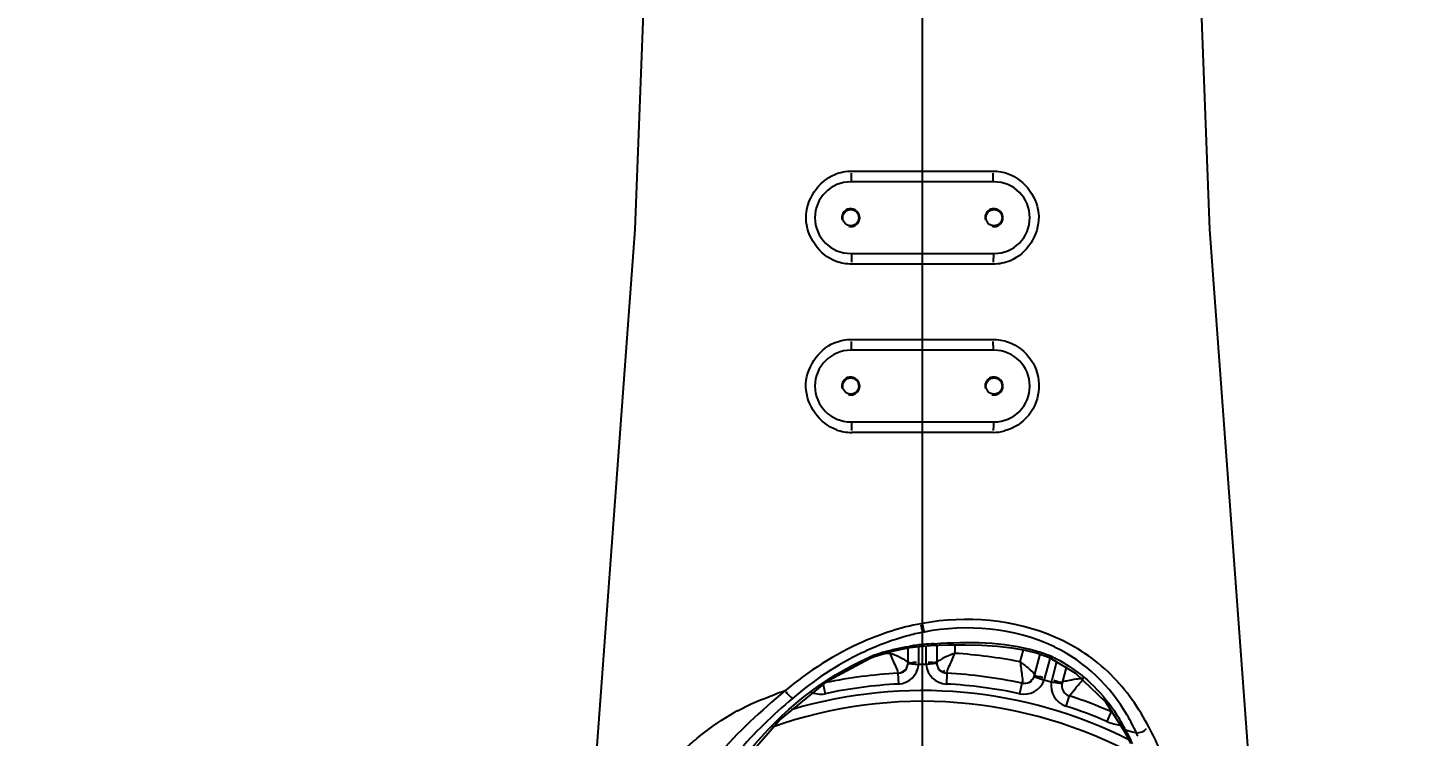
# Model space of a CAD drawing. Header units: millimetres. Extents: x 7426 to 8737, y 124 to 421.
# Drawn here: x 8491.97 to 8504.91, y 342.69 to 349.28 of the extents above; entities that cross this region are included whole.
import ezdxf

# ---------------------------------------------------------------- set-up
doc = ezdxf.new("R2010")
doc.units = ezdxf.units.MM
doc.linetypes.add('CENTER', pattern=[0.6, 0.375, -0.075, 0.075, -0.075])
for name, color, linetype in [('中心线', 7, 'Continuous'), ('外形图', 7, 'Continuous'), ('尺寸标注', 7, 'Continuous')]:
    doc.layers.add(name, color=color, linetype=linetype)
doc.styles.add('微软雅黑', font='msyh.ttc')
doc.dimstyles.new('尺寸标注_1_30比例', dxfattribs={"dimtxt": 2.1, "dimasz": 1.7, "dimexe": 0.5, "dimexo": 0.4, "dimgap": 0.5, "dimtad": 1, "dimdec": 1, "dimlfac": 30, "dimdsep": 46, "dimtxsty": '微软雅黑', "dimcen": 0.09, "dimadec": 0, "dimazin": 0, "dimtp": 0.01, "dimtm": 0.01, "dimtfac": 1, "dimtdec": 1, "dimtofl": 0, "dimtmove": 0, "dimatfit": 3, "dimfxl": 1, "dimtolj": 1, "dimarcsym": 0})

# ---------------------------------------------------------------- blocks, each defined once
blk = doc.blocks.new('*D1302')
at = {"layer": 'Defpoints', "color": 0}
for p in [(8500.291, 366.846), (8435.756, 338.846), (8500.941, 338.846)]:
    blk.add_point(p, dxfattribs=at)
at = {"layer": '尺寸标注', "color": 0, "linetype": 'Continuous', "lineweight": -2}
for p, q in [((8499.891, 366.846), (8435.256, 366.846)), ((8435.756, 365.146), (8435.756, 340.546)), ((8500.541, 338.846), (8435.256, 338.846))]:
    blk.add_line(p, q, dxfattribs=at)
at = {"layer": '尺寸标注', "color": 0}
for points in [[(8436.039, 365.146), (8435.473, 365.146), (8435.756, 366.846)], [(8435.473, 340.546), (8436.039, 340.546), (8435.756, 338.846)]]:
    blk.add_solid(points, dxfattribs=at)
at = {"layer": '尺寸标注', "color": 0, "insert": (8433.086, 352.846), "char_height": 2.1, "attachment_point": 2, "rotation": 90, "style": '微软雅黑'}
blk.add_mtext('\\A1;\\A1;840', dxfattribs=at)
blk = doc.blocks.new('*D1307')
at = {"layer": 'Defpoints', "color": 0}
for p in [(8500.291, 392.612), (8561.041, 322.179), (8566.994, 322.179)]:
    blk.add_point(p, dxfattribs=at)
at = {"layer": '尺寸标注', "color": 0, "lineweight": -2}
for p, q in [((8500.691, 392.612), (8567.494, 392.612)), ((8566.994, 390.912), (8566.994, 323.879)), ((8561.441, 322.179), (8567.494, 322.179))]:
    blk.add_line(p, q, dxfattribs=at)
at = {"layer": '尺寸标注', "color": 0}
for points in [[(8567.278, 390.912), (8566.711, 390.912), (8566.994, 392.612)], [(8566.711, 323.879), (8567.278, 323.879), (8566.994, 322.179)]]:
    blk.add_solid(points, dxfattribs=at)
at = {"layer": '尺寸标注', "color": 0, "insert": (8565.404, 357.396), "char_height": 2.1, "attachment_point": 5, "rotation": 90, "style": '微软雅黑'}
blk.add_mtext('\\A1;\\A1;2113', dxfattribs=at)
blk = doc.blocks.new('*D1312')
at = {"layer": 'Defpoints', "color": 0}
for p in [(8446.95, 343.708), (8494.624, 305.454), (8446.95, 277.805)]:
    blk.add_point(p, dxfattribs=at)
at = {"layer": '尺寸标注', "color": 0, "lineweight": -2}
for p, q in [((8446.95, 343.308), (8446.95, 277.305)), ((8494.624, 305.054), (8494.624, 277.305)), ((8492.924, 277.805), (8448.65, 277.805))]:
    blk.add_line(p, q, dxfattribs=at)
at = {"layer": '尺寸标注', "color": 0}
for points in [[(8448.65, 278.088), (8448.65, 277.521), (8446.95, 277.805)], [(8492.924, 277.521), (8492.924, 278.088), (8494.624, 277.805)]]:
    blk.add_solid(points, dxfattribs=at)
at = {"layer": '尺寸标注', "color": 0, "insert": (8470.787, 279.395), "char_height": 2.1, "attachment_point": 5, "style": '微软雅黑'}
blk.add_mtext('\\A1;\\A1;1430', dxfattribs=at)

msp = doc.modelspace()

# ---------------------------------------------------------------- linework, layer by layer
at = {"layer": '中心线', "color": 7, "linetype": 'CENTER', "ltscale": 50}
msp.add_line((8500.291, 342.1789), (8500.291, 366.8456), dxfattribs=at)
at = {"layer": '外形图', "color": 0, "linetype": 'Continuous'}
for p, q in [((8499.6338, 347.9456), (8500.291, 347.9456)), ((8500.291, 347.9456), (8500.9482, 347.9456)), ((8500.9577, 347.8456), (8499.6243, 347.8456)), ((8499.6243, 347.1789), (8500.9577, 347.1789)), ((8500.291, 347.0797), (8499.6335, 347.0796)), ((8500.9484, 347.0796), (8500.291, 347.0797)), ((8499.6333, 346.3801), (8500.291, 346.3802)), ((8500.291, 346.3802), (8500.9487, 346.3801)), ((8500.9577, 346.2789), (8499.6243, 346.2789)), ((8499.6243, 345.6122), (8500.9577, 345.6122)), ((8500.291, 345.5143), (8499.633, 345.5142)), ((8500.949, 345.5142), (8500.291, 345.5143)), ((8500.291, 343.737), (8500.2755, 343.7341)), ((8500.3062, 343.6566), (8500.291, 343.6536)), ((8500.291, 343.5397), (8500.291, 343.6536)), ((8500.1756, 343.5118), (8500.2883, 343.5246)), ((8500.2577, 343.3735), (8500.2577, 343.5211)), ((8500.2882, 343.5245), (8500.2993, 343.5255)), ((8500.2892, 343.522), (8500.2887, 343.5206)), ((8500.291, 343.5397), (8500.302, 343.5408)), ((8500.2993, 343.5255), (8500.3644, 343.5303)), ((8500.3002, 343.523), (8500.2996, 343.5214)), ((8500.3243, 343.5273), (8500.3243, 343.3735)), ((8500.4243, 343.533), (8500.4243, 343.3729)), ((8500.5929, 343.5382), (8500.5929, 343.4585)), ((8499.7986, 343.4224), (8499.8056, 343.4141)), ((8499.8056, 343.4141), (8499.8457, 343.4301)), ((8499.9891, 343.4585), (8499.9891, 343.4747)), ((8500.1577, 343.3729), (8500.1577, 343.5083)), ((8501.2002, 343.38), (8501.2309, 343.4919)), ((8501.334, 343.2531), (8501.3868, 343.4504)), ((8501.4307, 343.2278), (8501.4792, 343.4087)), ((8500.0628, 343.273), (8500.068, 343.1731)), ((8500.1572, 343.3634), (8500.2568, 343.3539)), ((8500.3252, 343.3539), (8500.2568, 343.3539)), ((8500.4248, 343.3634), (8500.3252, 343.3539)), ((8500.5192, 343.273), (8500.514, 343.1731)), ((8501.5402, 343.3787), (8501.4951, 343.2106)), ((8501.6296, 343.3262), (8501.5915, 343.1841)), ((8499.3684, 343.1678), (8499.3864, 343.0834)), ((8501.2165, 343.1812), (8501.1956, 343.0834)), ((8501.3311, 343.2441), (8501.4248, 343.2092)), ((8501.4909, 343.1914), (8501.4248, 343.2092)), ((8501.5895, 343.1748), (8501.4909, 343.1914)), ((8501.6573, 343.0631), (8501.6265, 342.968)), ((8502.0471, 342.9163), (8502.0075, 342.8244)), ((8502.0522, 342.9143), (8502.051, 342.9146)), ((8498.6214, 342.4458), (8498.9593, 342.8343)), ((8502.1827, 342.7455), (8502.1606, 342.7508)), ((8502.1606, 342.7508), (8502.1902, 342.6952)), ((8502.1827, 342.7456), (8502.2329, 342.7324)), ((8502.1902, 342.6952), (8502.2271, 342.6213)), ((8502.2329, 342.7324), (8502.283, 342.7192))]:
    msp.add_line(p, q, dxfattribs=at)
for points in [[(8497.6478, 364.7642), (8497.8468, 359.0638), (8497.837, 353.2175), (8497.6159, 347.4026), (8497.2031, 341.7973)], [(8503.3788, 341.7981), (8502.9661, 347.4023), (8502.745, 353.2177), (8502.7352, 359.0645), (8502.9342, 364.7643)], [(8499.8457, 343.4301), (8499.998, 343.4774), (8500.1756, 343.5118)], [(8500.3644, 343.5303), (8500.5306, 343.5378), (8500.6908, 343.5391), (8500.8438, 343.5352), (8500.9886, 343.526), (8501.1239, 343.5107), (8501.2486, 343.4888), (8501.3619, 343.4596)], [(8498.9593, 342.8343), (8499.411, 343.2026), (8499.8056, 343.4141)], [(8501.3619, 343.4596), (8501.4635, 343.4221), (8501.4757, 343.4165)], [(8501.4757, 343.4165), (8501.7154, 343.2758), (8501.9937, 343.0065), (8502.1605, 342.7509)], [(8500.2568, 343.3539), (8500.2573, 343.3604), (8500.2576, 343.3669), (8500.2577, 343.3735)], [(8500.3243, 343.3735), (8500.3244, 343.3669), (8500.3247, 343.3604), (8500.3252, 343.3539)], [(8501.2179, 343.1837), (8501.217, 343.1818), (8501.2165, 343.1812)], [(8501.4248, 343.2092), (8501.4269, 343.2153), (8501.4289, 343.2215), (8501.4307, 343.2278)], [(8501.4951, 343.2106), (8501.4935, 343.2042), (8501.4921, 343.1979), (8501.4909, 343.1914)]]:
    msp.add_lwpolyline(points, dxfattribs=at)
for centre in [(8499.6243, 347.5122), (8500.9577, 347.5122), (8499.6243, 345.9456), (8500.9577, 345.9456)]:
    msp.add_circle(centre, 0.075, dxfattribs=at)
at = {"layer": '外形图', "color": 0}
for radius, start, end in [(53.7667, 295, 170), (11.8395, 290.37695, 103.14596)]:
    msp.add_arc((8500.291, 338.8456), radius, start, end, dxfattribs=at)
at = {"layer": '外形图', "color": 0, "linetype": 'Continuous'}
for centre, radius, start, end in [((8499.6243, 347.5122), 0.3333, 90, 270), ((8500.9577, 347.5122), 0.3333, 270, 90), ((8499.6243, 347.5122), 0.0833, 255, 195), ((8500.9577, 347.5122), 0.0833, 255, 195), ((8499.6243, 345.9456), 0.3333, 90, 270), ((8500.9577, 345.9456), 0.3333, 270, 90), ((8499.6243, 345.9456), 0.0833, 255, 195), ((8500.9577, 345.9456), 0.0833, 255, 195), ((8499.6335, 345.9399), 0.4258, 250.47893, 269.92979), ((8500.9489, 345.9382), 0.424, 270.01552, 284.54817), ((8500.7075, 341.5627), 2.132, 101.26702, 105.05018), ((8504.345, 344.4675), 4.1349, 190.34277, 191.35139), ((8505.5747, 344.6853), 5.368, 190.27297, 191.04856), ((8500.8919, 341.0237), 2.7023, 112.37936, 114.42476), ((8500.497, 341.398), 2.1516, 95.49447, 98.87843), ((8500.6236, 340.1306), 3.4253, 93.72482, 95.38854), ((8500.7803, 341.9741), 1.7121, 64.12411, 64.67516), ((8500.9359, 340.926), 2.8094, 114.41871, 115.47012), ((8500.2766, 342.31), 1.2107, 110.21045, 113.25455), ((8500.335, 342.1517), 1.3795, 107.11893, 110.21625), ((8500.2909, 338.7935), 4.6748, 93.70228, 94.54752), ((8499.7312, 342.6527), 0.844, 64.12979, 65.53301), ((8500.2805, 338.6565), 4.8121, 78.98197, 86.2775), ((8501.1832, 342.7807), 0.7181, 64.51755, 65.31146), ((8500.8283, 342.0343), 1.5445, 59.18437, 64.54744), ((8500.291, 338.8456), 4.4333, 92.95035, 101.72118), ((8500.0577, 343.3729), 0.1, 272.95035, 0), ((8500.0577, 343.3729), 0.2, 272.95035, 354.56211), ((8500.2067, 336.8905), 6.4829, 89.72879, 89.99172), ((8500.5243, 343.3729), 0.2, 185.43789, 267.04965), ((8500.3753, 336.8905), 6.4829, 90.00828, 90.27121), ((8500.5243, 343.3729), 0.1, 180, 267.04965), ((8500.291, 338.8456), 4.4333, 77.95035, 87.04965), ((8501.2374, 343.279), 0.1, 257.95035, 345), ((8500.8982, 342.8757), 0.5841, 46.72747, 48.59387), ((8500.291, 338.8456), 4.3333, 92.95035, 102.04965), ((8500.291, 338.8456), 4.3333, 77.95035, 87.04965), ((8501.2374, 343.279), 0.2, 257.95035, 339.56211), ((8499.7036, 336.9789), 6.4829, 74.72879, 74.99172), ((8501.6881, 343.1582), 0.2, 170.43789, 252.04965), ((8499.8664, 336.9353), 6.4829, 75.00828, 75.27121), ((8501.6881, 343.1582), 0.1, 165, 252.04965), ((8500.291, 338.8456), 4.1667, 61.35628, 109.65795), ((8500.4644, 338.8284), 4.5209, 108.74877, 109.9954), ((8500.291, 338.8456), 4.2667, 63.0587, 106.59359), ((8499.3446, 343.279), 0.2, 241.27423, 282.04965), ((8500.291, 338.8456), 4.4333, 66.66469, 72.04965), ((8499.5087, 341.1731), 1.9869, 118.15955, 119.17863), ((8500.291, 338.8456), 4.3333, 66.66469, 72.04965), ((8500.3774, 341.7893), 2.043, 28.33573, 32.62538), ((8502.1799, 343.2254), 0.4365, 246.73425, 263.72617), ((8500.1675, 341.6729), 2.2831, 28.02377, 28.40684), ((8500.364, 341.7623), 2.0675, 26.62947, 28.39686), ((8499.5837, 341.3716), 2.9401, 25.08888, 26.61999), ((8500.3318, 341.7677), 2.1708, 25.0876, 25.99494)]:
    msp.add_arc(centre, radius, start, end, dxfattribs=at)
for points, knots in [([(8499.4883, 347.1054), (8499.3353, 347.1616), (8499.0864, 347.5043), (8499.3248, 347.8531), (8499.4754, 347.9145)], [0, 0, 0, 0, 0.5004373, 1, 1, 1, 1]), ([(8499.6243, 347.8456), (8499.6313, 347.8456), (8499.6298, 347.8869), (8499.6329, 347.9054), (8499.6314, 347.9253)], [0, 0, 0, 0, 0.25961, 1, 1, 1, 1]), ([(8500.9577, 347.8456), (8500.9507, 347.8456), (8500.9522, 347.8869), (8500.9491, 347.9054), (8500.9506, 347.9253)], [0, 0, 0, 0, 0.2595985, 1, 1, 1, 1]), ([(8501.0906, 347.9206), (8501.2438, 347.8654), (8501.4953, 347.5255), (8501.2603, 347.1743), (8501.1102, 347.1119)], [0, 0, 0, 0, 0.5004021, 1, 1, 1, 1]), ([(8499.6243, 347.1789), (8499.6312, 347.1789), (8499.6294, 347.1377), (8499.6326, 347.1194), (8499.6312, 347.0995)], [0, 0, 0, 0, 0.2578993, 1, 1, 1, 1]), ([(8500.9577, 347.1789), (8500.9508, 347.1789), (8500.9526, 347.1377), (8500.9494, 347.1193), (8500.9508, 347.0995)], [0, 0, 0, 0, 0.2579135, 1, 1, 1, 1]), ([(8499.4913, 345.5386), (8499.3377, 345.5933), (8499.0849, 345.9336), (8499.3205, 346.2843), (8499.4704, 346.3473)], [0, 0, 0, 0, 0.5006161, 1, 1, 1, 1]), ([(8499.6243, 346.2789), (8499.6314, 346.2789), (8499.629, 346.3209), (8499.6324, 346.3393), (8499.631, 346.3593)], [0, 0, 0, 0, 0.2607925, 1, 1, 1, 1]), ([(8500.9577, 346.2789), (8500.9506, 346.2789), (8500.953, 346.3209), (8500.9495, 346.3393), (8500.951, 346.3593)], [0, 0, 0, 0, 0.2607802, 1, 1, 1, 1]), ([(8501.0922, 346.3548), (8501.1765, 346.3243), (8501.3289, 346.2035), (8501.4036, 345.9262), (8501.3051, 345.6563), (8501.142, 345.5503), (8501.0554, 345.5278)], [0, 0, 0, 0, 0.2495624, 0.5002743, 0.7507599, 1, 1, 1, 1]), ([(8499.6243, 345.6122), (8499.6311, 345.6122), (8499.6286, 345.5712), (8499.6321, 345.5533), (8499.6308, 345.5336)], [0, 0, 0, 0, 0.2547685, 1, 1, 1, 1]), ([(8500.9577, 345.6122), (8500.9509, 345.6122), (8500.9534, 345.5712), (8500.9499, 345.5533), (8500.9512, 345.5336)], [0, 0, 0, 0, 0.2547791, 1, 1, 1, 1]), ([(8502.4015, 342.7685), (8502.3066, 342.9481), (8502.07, 343.293), (8501.3677, 343.7576), (8500.6997, 343.812), (8500.291, 343.737)], [0, 0, 0, 0, 0.2463337, 0.4962866, 1, 1, 1, 1]), ([(8500.291, 343.5397), (8500.2909, 343.5363), (8500.2905, 343.5304), (8500.2899, 343.5244), (8500.2892, 343.522)], [0, 0, 0, 0, 0.5826035, 1, 1, 1, 1]), ([(8500.302, 343.5408), (8500.3018, 343.5373), (8500.3015, 343.5314), (8500.3009, 343.5254), (8500.3002, 343.523)], [0, 0, 0, 0, 0.5815662, 1, 1, 1, 1]), ([(8499.989, 343.4585), (8500.007, 343.4196), (8500.0287, 343.3582), (8500.0619, 343.2976), (8500.0627, 343.2744)], [0, 0, 0, 0, 0.6482056, 1, 1, 1, 1]), ([(8500.1577, 343.3734), (8500.1577, 343.3759), (8500.1388, 343.3945), (8500.1184, 343.4029), (8500.0994, 343.4121)], [0, 0, 0, 0, 0.1061629, 1, 1, 1, 1]), ([(8500.5929, 343.4585), (8500.5535, 343.4439), (8500.497, 343.423), (8500.4482, 343.3923), (8500.4243, 343.3802), (8500.4243, 343.3734)], [0, 0, 0, 0, 0.6639628, 0.8939138, 1, 1, 1, 1]), ([(8500.5192, 343.2744), (8500.5201, 343.2972), (8500.5532, 343.3578), (8500.5748, 343.4192), (8500.5929, 343.4585)], [0, 0, 0, 0, 0.3449562, 1, 1, 1, 1]), ([(8501.4921, 343.4289), (8501.4893, 343.4253), (8501.4853, 343.4204), (8501.4781, 343.4162), (8501.476, 343.4171)], [0, 0, 0, 0, 0.6662962, 1, 1, 1, 1]), ([(8500.1577, 343.3729), (8500.1577, 343.377), (8500.1847, 343.3674), (8500.1952, 343.3734), (8500.2077, 343.3734)], [0, 0, 0, 0, 0.2500617, 1, 1, 1, 1]), ([(8500.4243, 343.3729), (8500.4243, 343.377), (8500.3972, 343.3674), (8500.3868, 343.3734), (8500.3743, 343.3734)], [0, 0, 0, 0, 0.2500619, 1, 1, 1, 1]), ([(8500.4348, 343.322), (8500.4384, 343.3137), (8500.4468, 343.2984), (8500.4635, 343.2897), (8500.4714, 343.2893)], [0, 0, 0, 0, 0.5320155, 1, 1, 1, 1]), ([(8500.4714, 343.2893), (8500.4761, 343.289), (8500.4869, 343.291), (8500.4963, 343.2963), (8500.5012, 343.2997)], [0, 0, 0, 0, 0.4402313, 1, 1, 1, 1]), ([(8501.2001, 343.38), (8501.2076, 343.3385), (8501.2119, 343.2748), (8501.2265, 343.2057), (8501.2179, 343.1837)], [0, 0, 0, 0, 0.6408415, 1, 1, 1, 1]), ([(8501.3342, 343.2542), (8501.3349, 343.2564), (8501.327, 343.2766), (8501.3113, 343.289), (8501.2986, 343.301)], [0, 0, 0, 0, 0.1184989, 1, 1, 1, 1]), ([(8501.334, 343.2531), (8501.335, 343.2571), (8501.3587, 343.2408), (8501.3703, 343.2439), (8501.3824, 343.2407)], [0, 0, 0, 0, 0.2500617, 1, 1, 1, 1]), ([(8501.3096, 343.2103), (8501.31, 343.2117), (8501.3108, 343.2149), (8501.311, 343.2181), (8501.311, 343.2198)], [0, 0, 0, 0, 0.4851223, 1, 1, 1, 1]), ([(8501.5915, 343.1841), (8501.5926, 343.1881), (8501.564, 343.1858), (8501.5554, 343.1943), (8501.5434, 343.1975)], [0, 0, 0, 0, 0.2500619, 1, 1, 1, 1]), ([(8501.7219, 343.2178), (8501.6913, 343.2141), (8501.6554, 343.2016), (8501.5953, 343.1981), (8501.5916, 343.1843)], [0, 0, 0, 0, 0.6831709, 1, 1, 1, 1]), ([(8501.6582, 343.0634), (8501.6633, 343.0679), (8501.7029, 343.1192), (8501.7452, 343.1673), (8501.7817, 343.2117)], [0, 0, 0, 0, 0.1067928, 1, 1, 1, 1]), ([(8501.7698, 343.2227), (8501.7618, 343.2218), (8501.7458, 343.2203), (8501.7298, 343.2187), (8501.7219, 343.2178)], [0, 0, 0, 0, 0.5026215, 1, 1, 1, 1]), ([(8501.793, 343.2257), (8501.7892, 343.2251), (8501.7815, 343.2241), (8501.7737, 343.2232), (8501.7698, 343.2227)], [0, 0, 0, 0, 0.4977256, 1, 1, 1, 1]), ([(8499.0115, 343.1095), (8498.7885, 342.9234), (8498.3585, 342.5318), (8497.8827, 341.798), (8497.5327, 341.0037), (8497.2895, 340.476), (8497.1659, 340.2121)], [0, 0, 0, 0, 0.2508064, 0.4982739, 0.7483337, 1, 1, 1, 1]), ([(8499.0809, 343.0391), (8499.0769, 343.0418), (8499.0548, 343.0588), (8499.0359, 343.0804), (8499.0236, 343.1)], [0, 0, 0, 0, 0.171145, 1, 1, 1, 1])]:
    msp.add_open_spline(points, degree=3, knots=knots, dxfattribs=at)
for points in [[(8499.4754, 347.9145), (8499.5252, 347.9348), (8499.58, 347.9455), (8499.6338, 347.9456)], [(8500.9482, 347.9456), (8500.9964, 347.9455), (8501.0452, 347.9369), (8501.0906, 347.9206)], [(8499.6335, 347.0796), (8499.5844, 347.0796), (8499.5344, 347.0885), (8499.4883, 347.1054)], [(8501.1102, 347.1119), (8501.0594, 347.0907), (8501.0034, 347.0796), (8500.9484, 347.0796)], [(8499.4704, 346.3473), (8499.5215, 346.3687), (8499.5779, 346.3801), (8499.6333, 346.3801)], [(8500.9487, 346.3801), (8500.9973, 346.3801), (8501.0465, 346.3714), (8501.0922, 346.3548)], [(8500.2755, 343.7341), (8500.0916, 343.7), (8499.9113, 343.6414), (8499.74, 343.5662)], [(8501.5127, 343.5217), (8501.1469, 343.6948), (8500.7032, 343.7349), (8500.3062, 343.6566)], [(8499.74, 343.5662), (8499.4775, 343.4509), (8499.2313, 343.2932), (8499.0113, 343.1094)], [(8500.1539, 343.6216), (8500.055, 343.595), (8499.9577, 343.5615), (8499.863, 343.5225)], [(8499.929, 343.47), (8500.006, 343.4938), (8500.0852, 343.5113), (8500.1649, 343.5238)], [(8500.4011, 343.5487), (8500.717, 343.5693), (8501.0443, 343.5703), (8501.3484, 343.4823)], [(8502.1965, 342.8847), (8502.0435, 343.15), (8501.8031, 343.3809), (8501.5275, 343.5146)], [(8498.6784, 342.5478), (8498.9764, 342.916), (8499.3635, 343.235), (8499.7986, 343.4224)], [(8499.7277, 343.4624), (8499.4951, 343.3516), (8499.277, 343.2062), (8499.0809, 343.0391)], [(8500.0807, 343.4209), (8500.0507, 343.4346), (8500.02, 343.447), (8499.989, 343.4585)], [(8501.3484, 343.4823), (8501.3943, 343.469), (8501.4397, 343.4531), (8501.4831, 343.4331)], [(8500.0627, 343.2744), (8500.0947, 343.276), (8500.1432, 343.2916), (8500.145, 343.3235)], [(8501.2845, 343.3138), (8501.2577, 343.3375), (8501.2292, 343.3592), (8501.2001, 343.38)], [(8501.6195, 343.3608), (8501.8115, 343.2461), (8501.9773, 343.0789), (8502.0981, 342.8908)], [(8501.2179, 343.1837), (8501.249, 343.1772), (8501.3, 343.1799), (8501.3096, 343.2103)], [(8499.0809, 343.0391), (8498.8988, 342.8838), (8498.7247, 342.7174), (8498.5695, 342.5353)], [(8498.571, 342.9248), (8498.6825, 342.9845), (8498.7997, 343.0335), (8498.9185, 343.0768)], [(8498.2286, 342.6965), (8498.3263, 342.7751), (8498.4305, 342.8467), (8498.54, 342.9079)], [(8502.2832, 342.7191), (8502.2563, 342.7754), (8502.2276, 342.8307), (8502.1965, 342.8847)], [(8502.2831, 342.7192), (8502.3169, 342.7224), (8502.3579, 342.7312), (8502.3765, 342.7596)], [(8502.497, 342.5742), (8502.4668, 342.6397), (8502.4356, 342.7049), (8502.4015, 342.7685)], [(8498.0978, 342.5847), (8498.1404, 342.6231), (8498.1839, 342.6606), (8498.2286, 342.6965)]]:
    msp.add_open_spline(points, degree=3, dxfattribs=at)

# ---------------------------------------------------------------- dimensions: what is measured, and where the dimension line sits
at = {"layer": '尺寸标注'}
dim = msp.add_linear_dim(base=(8566.9943, 322.1789), p1=(8500.291, 392.6122), p2=(8561.0415, 322.1789), angle=90, text='\\A1;2113', dimstyle='尺寸标注_1_30比例', dxfattribs=at)
dim.commit()
dim.dimension.update_dxf_attribs({"geometry": '*D1307', "text_midpoint": (8566.9943, 357.3956), "dimtype": 160})
at = {"layer": '尺寸标注', "color": 0, "linetype": 'Continuous'}
dim = msp.add_linear_dim(base=(8435.7561, 338.8456), p1=(8500.291, 366.8456), p2=(8500.9407, 338.8456), angle=270, text='\\A1;840', dimstyle='尺寸标注_1_30比例', dxfattribs=at)
dim.commit()
dim.dimension.update_dxf_attribs({"geometry": '*D1302', "text_midpoint": (8435.7561, 352.8456), "dimtype": 160})
at = {"layer": '尺寸标注'}
dim = msp.add_linear_dim(base=(8446.9497, 277.8046), p1=(8494.6243, 305.4536), p2=(8446.9497, 343.7077), text='\\A1;1430', dimstyle='尺寸标注_1_30比例', dxfattribs=at)
dim.commit()
dim.dimension.update_dxf_attribs({"geometry": '*D1312', "text_midpoint": (8470.787, 279.3953)})

doc.saveas('drawing.dxf')
